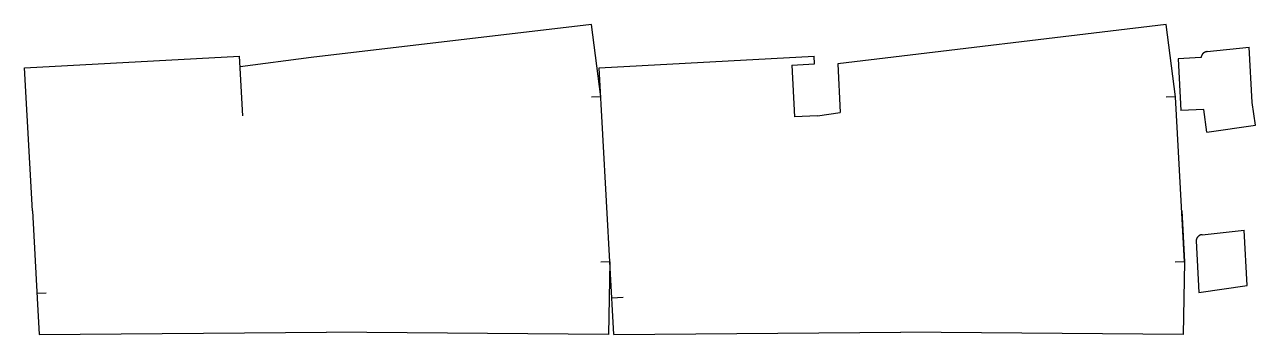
# Model space of a CAD drawing. Extents: x 632 to 5993, y 772 to 2122.
import ezdxf

# ---------------------------------------------------------------- set-up
doc = ezdxf.new("R2010")
doc.units = 0
doc.header["$LTSCALE"] = 100
doc.layers.add('CFM450', color=140, linetype='CONTINUOUS')

msp = doc.modelspace()

# ---------------------------------------------------------------- linework, layer by layer
at = {"layer": 'CFM450'}
for p, q in [((3101.1, 2122.4), (1880.8, 1978.5)), ((3142, 1808.2), (3101.1, 2122.4)), ((5604.1, 2122.4), (4174.1, 1951.3)), ((5645, 1808.2), (5604.1, 2122.4)), ((632.1, 1933.9), (1568.7, 1985.4)), ((1583, 1725.4), (1568.7, 1985.4)), ((3135.1, 1933.9), (4071.6, 1985.4)), ((4073.5, 1951.1), (4071.6, 1985.4)), ((5782.6, 2004.6), (5965.8, 2024.4)), ((5979.1, 1782.9), (5965.8, 2024.4)), ((666.4, 1311.5), (632.1, 1933.9)), ((1880.8, 1978.5), (1571.3, 1938.3)), ((3199, 772.5), (3135.1, 1933.9)), ((3974.1, 1945.9), (4073.5, 1951.1)), ((3974.1, 1945.9), (3986.1, 1720.1)), ((4174.1, 1951.3), (4185.3, 1739.7)), ((5756.3, 1978.4), (5656.4, 1973.1)), ((5656.4, 1973.1), (5668.4, 1747.4)), ((3142, 1808.2), (3102.1, 1806)), ((5645, 1808.2), (5605.1, 1806)), ((5684.6, 1089.3), (5645, 1808.2)), ((5993.3, 1683.9), (5979.1, 1782.9)), ((4085.9, 1725.4), (3986.1, 1720.1)), ((4085.9, 1725.4), (4185.3, 1739.7)), ((5768.3, 1752.7), (5668.4, 1747.4)), ((5782.4, 1653.7), (5768.3, 1752.7)), ((5782.4, 1653.7), (5993.3, 1683.9)), ((666.4, 1311.5), (687.3, 930.4)), ((5672.3, 1311.5), (5684.6, 1089.3)), ((5734.9, 1180.8), (5746.8, 955.1)), ((5761.1, 1207), (5944.4, 1226.8)), ((5957.7, 985.3), (5944.4, 1226.8)), ((3181.6, 1089.3), (3141.6, 1087.1)), ((3181.6, 1089.3), (3175.4, 772.5)), ((5684.6, 1089.3), (5644.6, 1087.1)), ((5684.6, 1089.3), (5678.4, 772.5)), ((5746.8, 955.1), (5957.7, 985.3)), ((686.2, 952), (726.1, 954.2)), ((687.3, 930.4), (696, 772.5)), ((3239.4, 933.5), (3189.5, 930.4)), ((696, 772.5), (1946.6, 781.6)), ((3175.4, 772.5), (1946.6, 781.6)), ((3199, 772.5), (4449.6, 781.6)), ((5678.4, 772.5), (4449.6, 781.6))]:
    msp.add_line(p, q, dxfattribs=at)
for points in [[(5782.6, 2004.6, 0), (5782.3, 2004.6, 0), (5782.1, 2004.6, 0), (5781.9, 2004.5, 0), (5781.6, 2004.5, 0), (5781.4, 2004.5, 0), (5781.1, 2004.4, 0), (5780.9, 2004.4, 0), (5780.6, 2004.3, 0), (5780.4, 2004.3, 0), (5780.1, 2004.3, 0), (5779.9, 2004.2, 0), (5779.6, 2004.2, 0), (5779.4, 2004.1, 0), (5779.2, 2004, 0), (5778.9, 2004, 0), (5778.7, 2003.9, 0), (5778.4, 2003.9, 0), (5778.2, 2003.8, 0), (5778, 2003.8, 0), (5777.7, 2003.7, 0), (5777.5, 2003.6, 0), (5777.2, 2003.5, 0), (5777, 2003.5, 0), (5776.8, 2003.4, 0), (5776.5, 2003.3, 0), (5776.3, 2003.2, 0), (5776, 2003.2, 0), (5775.8, 2003.1, 0), (5775.6, 2003, 0), (5775.3, 2002.9, 0), (5775.1, 2002.8, 0), (5774.9, 2002.7, 0), (5774.6, 2002.6, 0), (5774.4, 2002.5, 0), (5774.2, 2002.4, 0), (5773.9, 2002.3, 0), (5773.7, 2002.2, 0), (5773.5, 2002.1, 0), (5773.2, 2002, 0), (5773, 2001.9, 0), (5772.8, 2001.8, 0), (5772.6, 2001.7, 0), (5772.4, 2001.6, 0), (5772.1, 2001.5, 0), (5771.9, 2001.3, 0), (5771.7, 2001.2, 0), (5771.5, 2001.1, 0), (5771.2, 2001, 0), (5771, 2000.8, 0), (5770.8, 2000.7, 0), (5770.6, 2000.6, 0), (5770.4, 2000.5, 0), (5770.1, 2000.3, 0), (5769.9, 2000.2, 0), (5769.7, 2000.1, 0), (5769.5, 1999.9, 0), (5769.3, 1999.8, 0), (5769.1, 1999.6, 0), (5768.9, 1999.5, 0), (5768.7, 1999.3, 0), (5768.5, 1999.2, 0), (5768.3, 1999, 0), (5768.1, 1998.9, 0), (5767.9, 1998.8, 0), (5767.7, 1998.6, 0), (5767.5, 1998.4, 0), (5767.3, 1998.3, 0), (5767.1, 1998.1, 0), (5766.9, 1998, 0), (5766.7, 1997.8, 0), (5766.5, 1997.6, 0), (5766.3, 1997.5, 0), (5766.1, 1997.3, 0), (5765.9, 1997.1, 0), (5765.7, 1997, 0), (5765.6, 1996.8, 0), (5765.4, 1996.6, 0), (5765.2, 1996.4, 0), (5765, 1996.2, 0), (5764.8, 1996.1, 0), (5764.6, 1995.9, 0), (5764.5, 1995.7, 0), (5764.3, 1995.5, 0), (5764.1, 1995.3, 0), (5764, 1995.2, 0), (5763.8, 1995, 0), (5763.6, 1994.8, 0), (5763.5, 1994.6, 0), (5763.3, 1994.4, 0), (5763.1, 1994.2, 0), (5763, 1994, 0), (5762.8, 1993.8, 0), (5762.6, 1993.6, 0), (5762.5, 1993.4, 0), (5762.3, 1993.2, 0), (5762.2, 1993, 0), (5762, 1992.8, 0), (5761.9, 1992.6, 0), (5761.7, 1992.4, 0), (5761.6, 1992.2, 0), (5761.4, 1992, 0), (5761.3, 1991.8, 0), (5761.2, 1991.5, 0), (5761, 1991.3, 0), (5760.9, 1991.1, 0), (5760.8, 1990.9, 0), (5760.6, 1990.7, 0), (5760.5, 1990.5, 0), (5760.4, 1990.2, 0), (5760.2, 1990, 0), (5760.1, 1989.8, 0), (5760, 1989.6, 0), (5759.9, 1989.4, 0), (5759.7, 1989.1, 0), (5759.6, 1988.9, 0), (5759.5, 1988.7, 0), (5759.4, 1988.5, 0), (5759.3, 1988.2, 0), (5759.1, 1988, 0), (5759, 1987.8, 0), (5758.9, 1987.5, 0), (5758.8, 1987.3, 0), (5758.7, 1987.1, 0), (5758.6, 1986.9, 0), (5758.5, 1986.6, 0), (5758.4, 1986.4, 0), (5758.3, 1986.2, 0), (5758.2, 1985.9, 0), (5758.1, 1985.7, 0), (5758.1, 1985.5, 0), (5758, 1985.2, 0), (5757.9, 1985, 0), (5757.8, 1984.7, 0), (5757.7, 1984.5, 0), (5757.6, 1984.3, 0), (5757.6, 1984, 0), (5757.5, 1983.8, 0), (5757.4, 1983.5, 0), (5757.3, 1983.3, 0), (5757.2, 1983.1, 0), (5757.2, 1982.8, 0), (5757.1, 1982.6, 0), (5757.1, 1982.3, 0), (5757, 1982.1, 0), (5756.9, 1981.9, 0), (5756.9, 1981.6, 0), (5756.8, 1981.4, 0), (5756.8, 1981.1, 0), (5756.7, 1980.9, 0), (5756.7, 1980.6, 0), (5756.6, 1980.4, 0), (5756.6, 1980.2, 0), (5756.5, 1979.9, 0), (5756.5, 1979.7, 0), (5756.4, 1979.4, 0), (5756.4, 1979.2, 0), (5756.4, 1978.9, 0), (5756.3, 1978.7, 0), (5756.3, 1978.4, 0)], [(5761.1, 1207, 0), (5760.9, 1207, 0), (5760.6, 1207, 0), (5760.4, 1206.9, 0), (5760.1, 1206.9, 0), (5759.9, 1206.9, 0), (5759.7, 1206.8, 0), (5759.4, 1206.8, 0), (5759.2, 1206.7, 0), (5758.9, 1206.7, 0), (5758.7, 1206.7, 0), (5758.4, 1206.6, 0), (5758.2, 1206.5, 0), (5757.9, 1206.5, 0), (5757.7, 1206.4, 0), (5757.5, 1206.4, 0), (5757.2, 1206.3, 0), (5757, 1206.3, 0), (5756.7, 1206.2, 0), (5756.5, 1206.1, 0), (5756.3, 1206.1, 0), (5756, 1206, 0), (5755.8, 1205.9, 0), (5755.5, 1205.8, 0), (5755.3, 1205.8, 0), (5755.1, 1205.7, 0), (5754.8, 1205.6, 0), (5754.6, 1205.5, 0), (5754.4, 1205.5, 0), (5754.1, 1205.4, 0), (5753.9, 1205.3, 0), (5753.6, 1205.2, 0), (5753.4, 1205.1, 0), (5753.2, 1205, 0), (5752.9, 1204.9, 0), (5752.7, 1204.8, 0), (5752.5, 1204.7, 0), (5752.3, 1204.6, 0), (5752, 1204.5, 0), (5751.8, 1204.4, 0), (5751.6, 1204.3, 0), (5751.4, 1204.2, 0), (5751.1, 1204.1, 0), (5750.9, 1204, 0), (5750.7, 1203.8, 0), (5750.4, 1203.7, 0), (5750.2, 1203.6, 0), (5750, 1203.5, 0), (5749.8, 1203.4, 0), (5749.6, 1203.2, 0), (5749.4, 1203.1, 0), (5749.1, 1203, 0), (5748.9, 1202.8, 0), (5748.7, 1202.7, 0), (5748.5, 1202.6, 0), (5748.3, 1202.4, 0), (5748.1, 1202.3, 0), (5747.9, 1202.2, 0), (5747.6, 1202, 0), (5747.4, 1201.9, 0), (5747.2, 1201.7, 0), (5747, 1201.6, 0), (5746.8, 1201.4, 0), (5746.6, 1201.3, 0), (5746.4, 1201.1, 0), (5746.2, 1201, 0), (5746, 1200.8, 0), (5745.8, 1200.7, 0), (5745.6, 1200.5, 0), (5745.4, 1200.3, 0), (5745.2, 1200.2, 0), (5745, 1200, 0), (5744.8, 1199.9, 0), (5744.7, 1199.7, 0), (5744.5, 1199.5, 0), (5744.3, 1199.3, 0), (5744.1, 1199.2, 0), (5743.9, 1199, 0), (5743.7, 1198.8, 0), (5743.6, 1198.6, 0), (5743.4, 1198.5, 0), (5743.2, 1198.3, 0), (5743, 1198.1, 0), (5742.9, 1197.9, 0), (5742.7, 1197.7, 0), (5742.5, 1197.5, 0), (5742.3, 1197.3, 0), (5742.2, 1197.2, 0), (5742, 1197, 0), (5741.8, 1196.8, 0), (5741.7, 1196.6, 0), (5741.5, 1196.4, 0), (5741.4, 1196.2, 0), (5741.2, 1196, 0), (5741, 1195.8, 0), (5740.9, 1195.6, 0), (5740.7, 1195.4, 0), (5740.6, 1195.2, 0), (5740.4, 1195, 0), (5740.3, 1194.8, 0), (5740.1, 1194.5, 0), (5740, 1194.3, 0), (5739.9, 1194.1, 0), (5739.7, 1193.9, 0), (5739.6, 1193.7, 0), (5739.4, 1193.5, 0), (5739.3, 1193.3, 0), (5739.2, 1193.1, 0), (5739, 1192.8, 0), (5738.9, 1192.6, 0), (5738.8, 1192.4, 0), (5738.6, 1192.2, 0), (5738.5, 1192, 0), (5738.4, 1191.8, 0), (5738.3, 1191.5, 0), (5738.2, 1191.3, 0), (5738, 1191.1, 0), (5737.9, 1190.8, 0), (5737.8, 1190.6, 0), (5737.7, 1190.4, 0), (5737.6, 1190.2, 0), (5737.5, 1189.9, 0), (5737.4, 1189.7, 0), (5737.3, 1189.5, 0), (5737.2, 1189.2, 0), (5737.1, 1189, 0), (5737, 1188.8, 0), (5736.9, 1188.5, 0), (5736.8, 1188.3, 0), (5736.7, 1188.1, 0), (5736.6, 1187.8, 0), (5736.5, 1187.6, 0), (5736.4, 1187.4, 0), (5736.3, 1187.1, 0), (5736.2, 1186.9, 0), (5736.2, 1186.7, 0), (5736.1, 1186.4, 0), (5736, 1186.2, 0), (5735.9, 1185.9, 0), (5735.9, 1185.7, 0), (5735.8, 1185.5, 0), (5735.7, 1185.2, 0), (5735.7, 1185, 0), (5735.6, 1184.7, 0), (5735.5, 1184.5, 0), (5735.5, 1184.2, 0), (5735.4, 1184, 0), (5735.4, 1183.8, 0), (5735.3, 1183.5, 0), (5735.2, 1183.3, 0), (5735.2, 1183, 0), (5735.2, 1182.8, 0), (5735.1, 1182.5, 0), (5735.1, 1182.3, 0), (5735, 1182, 0), (5735, 1181.8, 0), (5734.9, 1181.6, 0), (5734.9, 1181.3, 0), (5734.9, 1181.1, 0), (5734.9, 1180.8, 0)]]:
    msp.add_polyline3d(points, dxfattribs=at)

doc.saveas('drawing.dxf')
